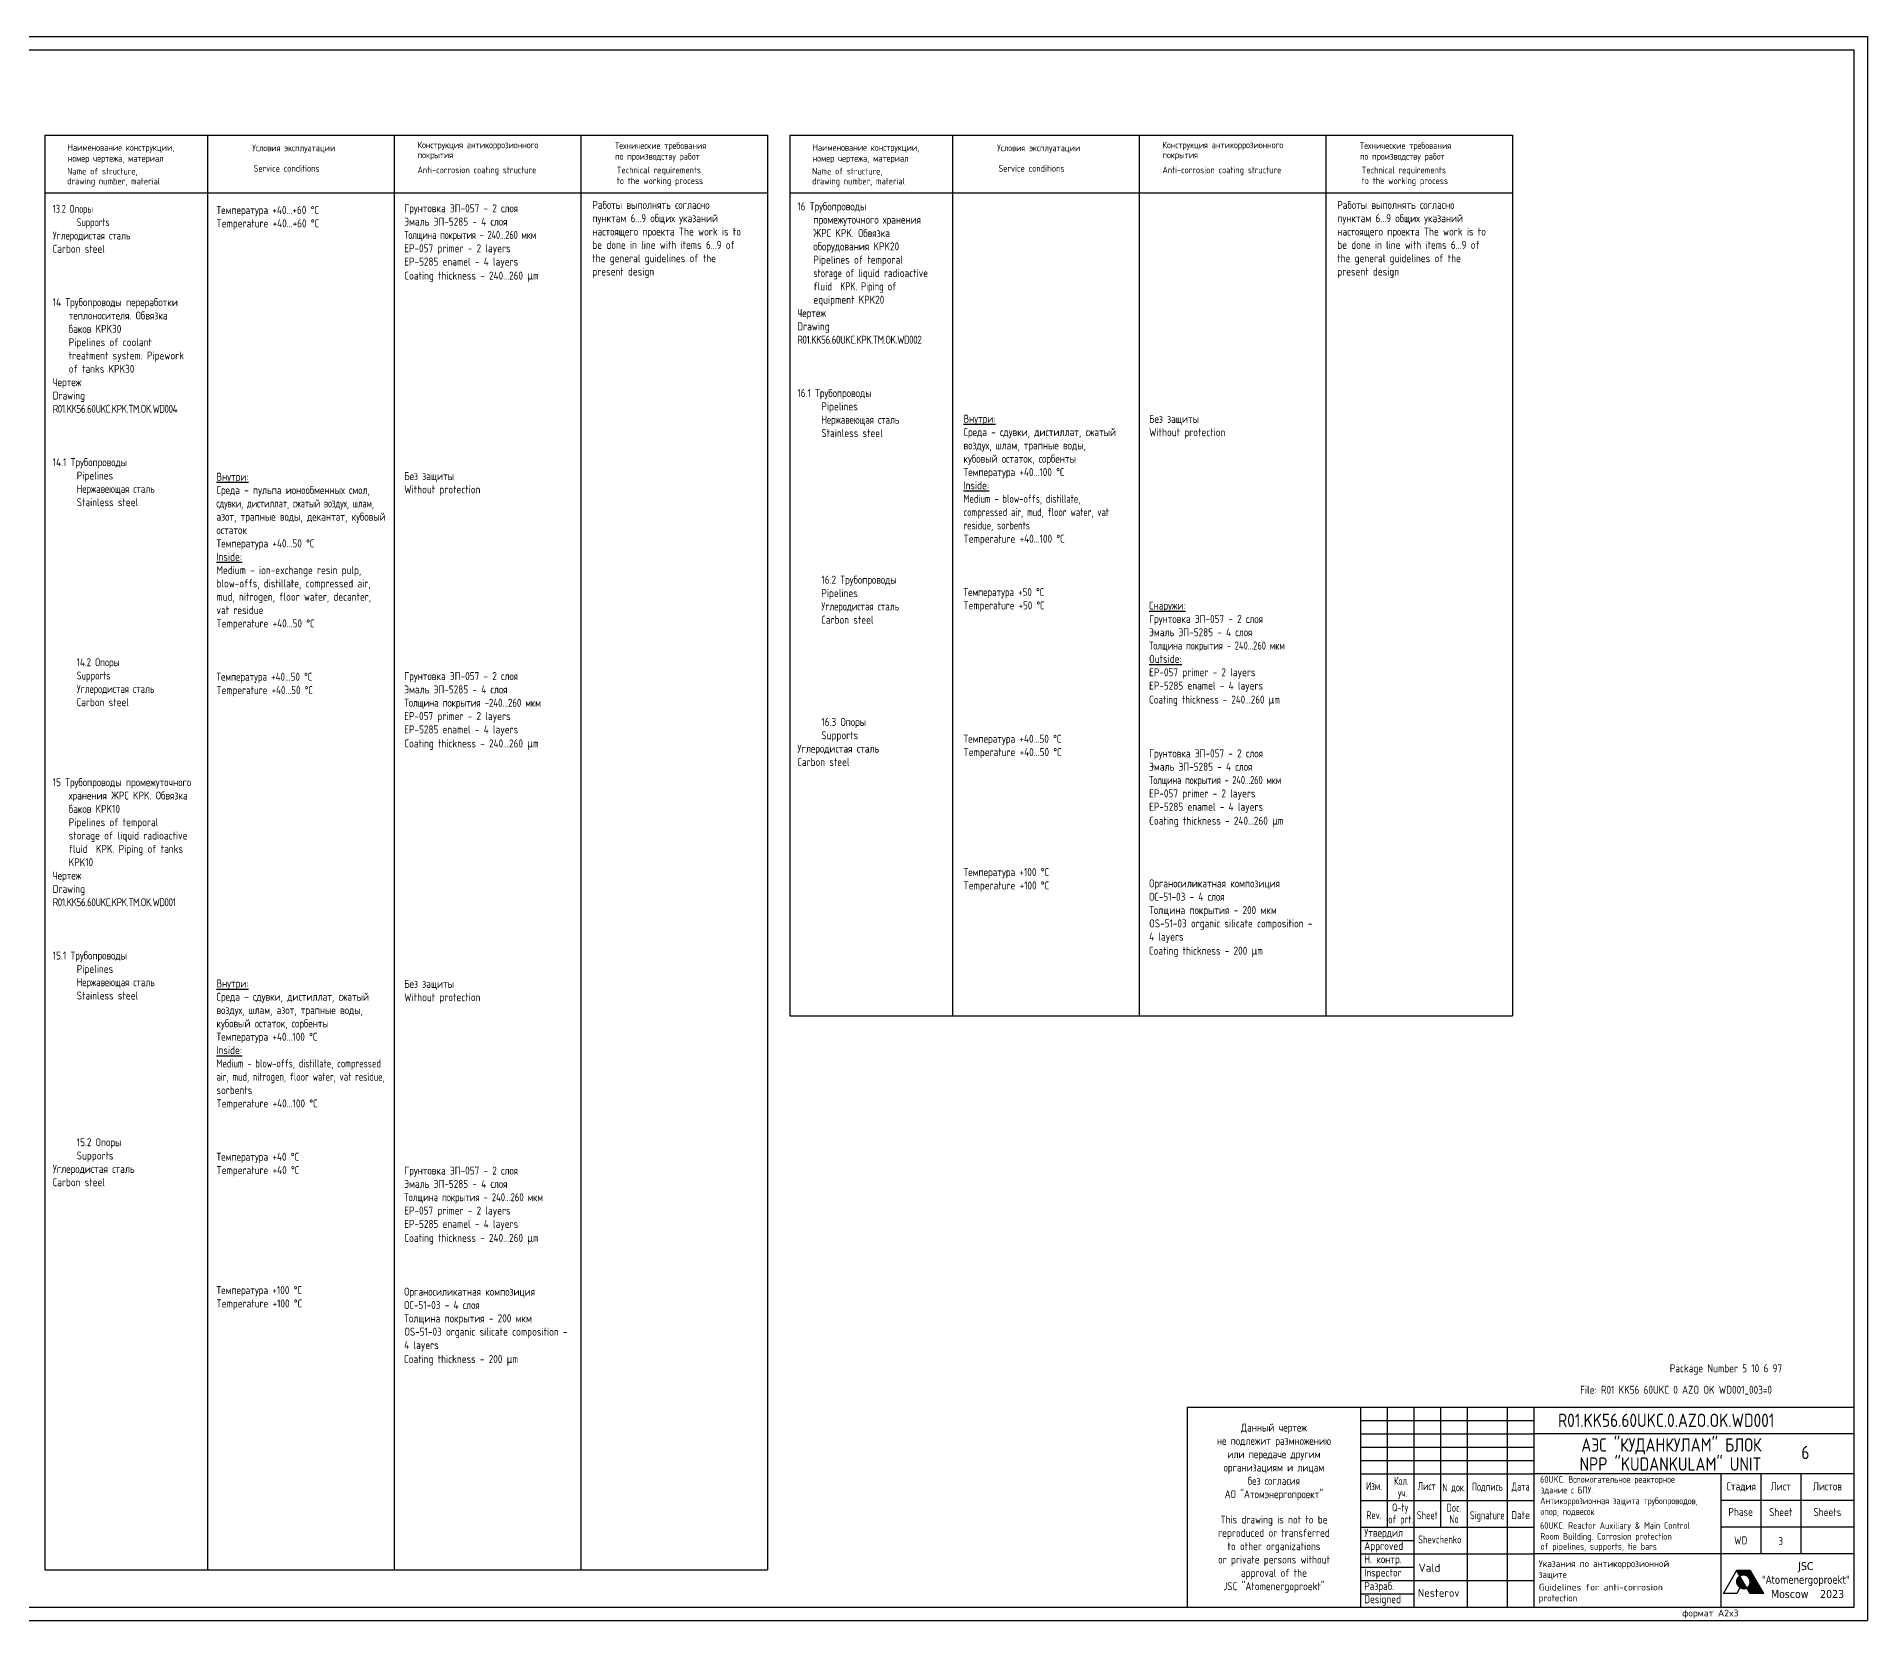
# Model space of a CAD drawing. Extents: x 7237 to 8498, y 2548 to 3142.
# Drawn here: x 7812 to 8498, y 2548 to 3142 of the extents above; entities that cross this region are included whole.
import ezdxf
from ezdxf.enums import TextEntityAlignment as Align

# ---------------------------------------------------------------- set-up
doc = ezdxf.new("R2010")
doc.units = 0
doc.header["$LTSCALE"] = 20
doc.header["$MEASUREMENT"] = 0
doc.linetypes.add('HIDDEN', pattern=[0.375, 0.25, -0.125])
doc.layers.get('0').update_dxf_attribs({"linetype": 'CONTINUOUS'})
for name, color, linetype in [('AUDIT_D_020917115609-0', 3, 'CONTINUOUS'), ('POST', 7, 'CONTINUOUS'), ('TITUL', 7, 'CONTINUOUS'), ('YELLOW', 2, 'CONTINUOUS'), ('ОСНОВНОЙ', 3, 'CONTINUOUS'), ('ТЕКСТ', 2, 'CONTINUOUS')]:
    doc.layers.add(name, color=color, linetype=linetype)
doc.styles.add('Company', font='tahoma.ttf', dxfattribs={"width": 0.8})
doc.styles.add('ROMANS', font='romans.shx', dxfattribs={"width": 0.8})
pattern_1 = [(45, (-6.199101, -8.099018), (-0.008838835, 0.008838835), [])]

# ---------------------------------------------------------------- blocks, each defined once
blk = doc.blocks.new('logotype')
at = {"linetype": 'Continuous'}
h = blk.add_hatch(dxfattribs=at)
h.set_pattern_fill('ANSI31', color=256, scale=0.1, style=0)
h.set_pattern_definition(pattern_1)
h.paths.add_polyline_path([(-1.31, 2.22), (-1.37, 2.18), (-1.44, 2.14), (-1.5, 2.09), (-1.56, 2.05), (-1.62, 2), (-1.68, 1.95), (-1.73, 1.9), (-1.79, 1.86), (-1.84, 1.81), (-1.89, 1.76), (-1.94, 1.71), (-1.99, 1.66), (-2.03, 1.61), (-2.07, 1.56), (-2.12, 1.5), (-2.16, 1.45), (-2.19, 1.4), (-2.23, 1.34), (-2.26, 1.29), (-2.3, 1.24), (-2.33, 1.18), (-2.36, 1.13), (-2.39, 1.07), (-2.41, 1.01), (-2.44, 0.96), (-2.46, 0.9), (-2.48, 0.85), (-2.5, 0.79), (-2.52, 0.73), (-2.54, 0.67), (-2.56, 0.62), (-2.57, 0.56), (-2.58, 0.5), (-2.6, 0.44), (-2.61, 0.39), (-2.61, 0.33), (-2.62, 0.27), (-2.63, 0.21), (-2.63, 0.15), (-2.63, 0.1), (-2.64, 0.04), (-2.64, -0.02), (-2.63, -0.08), (-2.63, -0.13), (-2.63, -0.19), (-2.62, -0.25), (-2.62, -0.31), (-2.61, -0.36), (-2.6, -0.42), (-2.59, -0.48), (-2.58, -0.53), (-2.56, -0.59), (-2.55, -0.65), (-2.54, -0.7), (-2.52, -0.76), (-2.5, -0.81), (-2.48, -0.86), (-2.46, -0.92), (-2.44, -0.97), (-2.42, -1.03), (-2.4, -1.08), (-2.37, -1.13), (-2.35, -1.18), (-2.32, -1.23), (-2.29, -1.28), (-2.26, -1.33), (-2.24, -1.38), (-2.2, -1.43), (-2.17, -1.48), (-2.14, -1.53), (-2.11, -1.57), (-2.07, -1.62), (-2.04, -1.66), (-2, -1.71), (-1.96, -1.75), (-1.93, -1.79), (-1.89, -1.84), (-1.85, -1.88), (-1.81, -1.92), (-1.76, -1.96), (-1.72, -2), (-1.68, -2.03), (-1.63, -2.07), (-1.59, -2.11), (-1.54, -2.14), (-1.5, -2.18), (-1.45, -2.21), (-1.4, -2.24), (-1.35, -2.27), (-1.3, -2.3), (-1.25, -2.33), (-1.2, -2.36), (-1.15, -2.38), (-1.1, -2.41), (-1.04, -2.43), (-0.99, -2.45), (-0.94, -2.48), (-0.88, -2.5), (-0.83, -2.51), (-0.77, -2.53), (-0.71, -2.55), (-0.66, -2.56), (-0.6, -2.58), (-0.54, -2.59), (-0.48, -2.6), (-0.42, -2.61), (-0.36, -2.62), (-0.3, -2.62), (-0.24, -2.63), (-0.18, -2.63), (-0.12, -2.63), (-0.06, -2.63), (0, -2.63), (0.07, -2.63), (0.13, -2.62), (0.19, -2.62), (0.26, -2.61), (0.32, -2.6), (0.39, -2.59), (0.45, -2.58), (0.52, -2.56), (0.58, -2.54), (0.65, -2.53), (0.71, -2.51), (0.78, -2.48), (0.84, -2.46), (0.91, -2.43), (0.98, -2.41), (1.05, -2.38), (1.11, -2.35), (1.18, -2.31), (1.25, -2.28), (1.32, -2.24), (1.31, -2.22), (1.31, -2.22)])
h = blk.add_hatch(dxfattribs=at)
h.set_pattern_fill('ANSI31', color=256, scale=0.1, style=0)
h.set_pattern_definition(pattern_1)
edge = h.paths.add_edge_path()
edge.add_line((2.35, 4.34), (-2.55, 4.34))
edge.add_line((-2.55, 4.34), (-1.3, 2.21))
edge.add_line((-1.3, 2.21), (-1.23, 2.25))
edge.add_line((-1.23, 2.25), (-1.15, 2.28))
edge.add_line((-1.15, 2.28), (-1.08, 2.31))
edge.add_line((-1.08, 2.31), (-1.01, 2.34))
edge.add_line((-1.01, 2.34), (-0.94, 2.37))
edge.add_line((-0.94, 2.37), (-0.86, 2.39))
edge.add_line((-0.86, 2.39), (-0.79, 2.42))
edge.add_line((-0.79, 2.42), (-0.72, 2.44))
edge.add_line((-0.72, 2.44), (-0.65, 2.46))
edge.add_line((-0.65, 2.46), (-0.58, 2.48))
edge.add_line((-0.58, 2.48), (-0.51, 2.49))
edge.add_line((-0.51, 2.49), (-0.44, 2.5))
edge.add_line((-0.44, 2.5), (-0.37, 2.51))
edge.add_line((-0.37, 2.51), (-0.31, 2.52))
edge.add_line((-0.31, 2.52), (-0.24, 2.53))
edge.add_line((-0.24, 2.53), (-0.17, 2.54))
edge.add_line((-0.17, 2.54), (-0.11, 2.54))
edge.add_line((-0.11, 2.54), (-0.04, 2.54))
edge.add_line((-0.04, 2.54), (0.03, 2.54))
edge.add_line((0.03, 2.54), (0.09, 2.54))
edge.add_line((0.09, 2.54), (0.15, 2.54))
edge.add_line((0.15, 2.54), (0.22, 2.54))
edge.add_line((0.22, 2.54), (0.28, 2.53))
edge.add_line((0.28, 2.53), (0.34, 2.52))
edge.add_line((0.34, 2.52), (0.4, 2.51))
edge.add_line((0.4, 2.51), (0.47, 2.5))
edge.add_line((0.47, 2.5), (0.53, 2.49))
edge.add_line((0.53, 2.49), (0.59, 2.48))
edge.add_line((0.59, 2.48), (0.64, 2.46))
edge.add_line((0.64, 2.46), (0.7, 2.44))
edge.add_line((0.7, 2.44), (0.76, 2.42))
edge.add_line((0.76, 2.42), (0.82, 2.41))
edge.add_line((0.82, 2.41), (0.87, 2.38))
edge.add_line((0.87, 2.38), (0.93, 2.36))
edge.add_line((0.93, 2.36), (0.98, 2.34))
edge.add_line((0.98, 2.34), (1.04, 2.31))
edge.add_line((1.04, 2.31), (1.09, 2.29))
edge.add_line((1.09, 2.29), (1.14, 2.26))
edge.add_line((1.14, 2.26), (1.2, 2.23))
edge.add_line((1.2, 2.23), (1.25, 2.2))
edge.add_line((1.25, 2.2), (1.3, 2.17))
edge.add_line((1.3, 2.17), (1.35, 2.14))
edge.add_line((1.35, 2.14), (1.39, 2.1))
edge.add_line((1.39, 2.1), (1.44, 2.07))
edge.add_line((1.44, 2.07), (1.49, 2.03))
edge.add_line((1.49, 2.03), (1.53, 1.99))
edge.add_line((1.53, 1.99), (1.58, 1.96))
edge.add_line((1.58, 1.96), (1.62, 1.92))
edge.add_line((1.62, 1.92), (1.67, 1.88))
edge.add_line((1.67, 1.88), (1.71, 1.84))
edge.add_line((1.71, 1.84), (1.75, 1.79))
edge.add_line((1.75, 1.79), (1.79, 1.75))
edge.add_line((1.79, 1.75), (1.83, 1.71))
edge.add_line((1.83, 1.71), (1.87, 1.66))
edge.add_line((1.87, 1.66), (1.91, 1.62))
edge.add_line((1.91, 1.62), (1.94, 1.57))
edge.add_line((1.94, 1.57), (1.98, 1.52))
edge.add_line((1.98, 1.52), (2.01, 1.48))
edge.add_line((2.01, 1.48), (2.05, 1.43))
edge.add_line((2.05, 1.43), (2.08, 1.38))
edge.add_line((2.08, 1.38), (2.11, 1.33))
edge.add_line((2.11, 1.33), (2.14, 1.28))
edge.add_line((2.14, 1.28), (2.17, 1.23))
edge.add_line((2.17, 1.23), (2.2, 1.18))
edge.add_line((2.2, 1.18), (2.23, 1.12))
edge.add_line((2.23, 1.12), (2.25, 1.07))
edge.add_line((2.25, 1.07), (2.28, 1.02))
edge.add_line((2.28, 1.02), (2.3, 0.96))
edge.add_line((2.3, 0.96), (2.32, 0.91))
edge.add_line((2.32, 0.91), (2.35, 0.85))
edge.add_line((2.35, 0.85), (2.37, 0.8))
edge.add_line((2.37, 0.8), (2.38, 0.74))
edge.add_line((2.38, 0.74), (2.4, 0.69))
edge.add_line((2.4, 0.69), (2.42, 0.63))
edge.add_line((2.42, 0.63), (2.44, 0.57))
edge.add_line((2.44, 0.57), (2.45, 0.52))
edge.add_line((2.45, 0.52), (2.46, 0.46))
edge.add_line((2.46, 0.46), (2.47, 0.4))
edge.add_line((2.47, 0.4), (2.49, 0.34))
edge.add_line((2.49, 0.34), (2.49, 0.29))
edge.add_line((2.49, 0.29), (2.5, 0.23))
edge.add_line((2.5, 0.23), (2.51, 0.17))
edge.add_line((2.51, 0.17), (2.52, 0.11))
edge.add_line((2.52, 0.11), (2.52, 0.05))
edge.add_line((2.52, 0.05), (2.52, -0.01))
edge.add_line((2.52, -0.01), (2.52, -0.07))
edge.add_line((2.52, -0.07), (2.52, -0.13))
edge.add_line((2.52, -0.13), (2.52, -0.18))
edge.add_line((2.52, -0.18), (2.52, -0.24))
edge.add_line((2.52, -0.24), (2.52, -0.3))
edge.add_line((2.52, -0.3), (2.51, -0.36))
edge.add_line((2.51, -0.36), (2.51, -0.42))
edge.add_line((2.51, -0.42), (2.5, -0.48))
edge.add_line((2.5, -0.48), (2.49, -0.54))
edge.add_line((2.49, -0.54), (2.48, -0.59))
edge.add_line((2.48, -0.59), (2.47, -0.65))
edge.add_line((2.47, -0.65), (2.45, -0.71))
edge.add_line((2.45, -0.71), (2.44, -0.77))
edge.add_line((2.44, -0.77), (2.42, -0.83))
edge.add_line((2.42, -0.83), (2.4, -0.88))
edge.add_line((2.4, -0.88), (2.38, -0.94))
edge.add_line((2.38, -0.94), (2.36, -1))
edge.add_line((2.36, -1), (2.34, -1.05))
edge.add_line((2.34, -1.05), (2.31, -1.11))
edge.add_line((2.31, -1.11), (2.29, -1.16))
edge.add_line((2.29, -1.16), (2.26, -1.22))
edge.add_line((2.26, -1.22), (2.23, -1.27))
edge.add_line((2.23, -1.27), (2.2, -1.33))
edge.add_line((2.2, -1.33), (2.17, -1.38))
edge.add_line((2.17, -1.38), (2.14, -1.43))
edge.add_line((2.14, -1.43), (2.1, -1.48))
edge.add_line((2.1, -1.48), (2.06, -1.54))
edge.add_line((2.06, -1.54), (2.02, -1.59))
edge.add_line((2.02, -1.59), (1.98, -1.64))
edge.add_line((1.98, -1.64), (1.94, -1.69))
edge.add_line((1.94, -1.69), (1.9, -1.74))
edge.add_line((1.9, -1.74), (1.85, -1.78))
edge.add_line((1.85, -1.78), (1.81, -1.83))
edge.add_line((1.81, -1.83), (1.76, -1.88))
edge.add_line((1.76, -1.88), (1.71, -1.92))
edge.add_line((1.71, -1.92), (1.66, -1.97))
edge.add_line((1.66, -1.97), (1.6, -2.01))
edge.add_line((1.6, -2.01), (1.55, -2.06))
edge.add_line((1.55, -2.06), (1.49, -2.1))
edge.add_line((1.49, -2.1), (1.43, -2.14))
edge.add_line((1.43, -2.14), (1.37, -2.18))
edge.add_line((1.37, -2.18), (1.31, -2.22))
edge.add_line((1.31, -2.22), (1.32, -2.24))
edge.add_line((1.32, -2.24), (2.56, -4.36))
edge.add_line((2.56, -4.36), (7.53, -4.36))
edge.add_line((7.53, -4.36), (2.35, 4.34))
at = {"color": 7, "linetype": 'Continuous'}
for p, q in [((-7.47, -4.36), (-2.51, 4.32)), ((-2.53, -4.36), (-7.47, -4.36)), ((-1.36, -2.27), (-2.53, -4.36)), ((1.32, -2.24), (1.32, -2.24))]:
    blk.add_line(p, q, dxfattribs=at)
at = {"linetype": 'Continuous'}
for p, q in [((-2.55, 4.34), (2.35, 4.34)), ((-1.3, 2.21), (-2.55, 4.34)), ((-1.23, 2.25), (-1.3, 2.21)), ((-1.15, 2.28), (-1.23, 2.25)), ((-1.08, 2.31), (-1.15, 2.28)), ((-1.01, 2.34), (-1.08, 2.31)), ((-0.94, 2.37), (-1.01, 2.34)), ((-0.86, 2.39), (-0.94, 2.37)), ((-0.79, 2.42), (-0.86, 2.39)), ((-0.72, 2.44), (-0.79, 2.42)), ((-0.65, 2.46), (-0.72, 2.44)), ((-0.58, 2.48), (-0.65, 2.46)), ((-0.51, 2.49), (-0.58, 2.48)), ((-0.44, 2.5), (-0.51, 2.49)), ((-0.37, 2.51), (-0.44, 2.5)), ((-0.31, 2.52), (-0.37, 2.51)), ((-0.24, 2.53), (-0.31, 2.52)), ((-0.17, 2.54), (-0.24, 2.53)), ((-0.11, 2.54), (-0.17, 2.54)), ((-0.04, 2.54), (-0.11, 2.54)), ((0.03, 2.54), (-0.04, 2.54)), ((0.09, 2.54), (0.03, 2.54)), ((0.15, 2.54), (0.09, 2.54)), ((0.22, 2.54), (0.15, 2.54)), ((0.28, 2.53), (0.22, 2.54)), ((0.34, 2.52), (0.28, 2.53)), ((0.4, 2.51), (0.34, 2.52)), ((0.47, 2.5), (0.4, 2.51)), ((0.53, 2.49), (0.47, 2.5)), ((0.59, 2.48), (0.53, 2.49)), ((0.64, 2.46), (0.59, 2.48)), ((0.7, 2.44), (0.64, 2.46)), ((0.76, 2.42), (0.7, 2.44)), ((0.82, 2.41), (0.76, 2.42)), ((0.87, 2.38), (0.82, 2.41)), ((0.93, 2.36), (0.87, 2.38)), ((0.98, 2.34), (0.93, 2.36)), ((1.04, 2.31), (0.98, 2.34)), ((1.09, 2.29), (1.04, 2.31)), ((1.14, 2.26), (1.09, 2.29)), ((1.2, 2.23), (1.14, 2.26)), ((1.25, 2.2), (1.2, 2.23)), ((1.3, 2.17), (1.25, 2.2)), ((1.35, 2.14), (1.3, 2.17)), ((1.39, 2.1), (1.35, 2.14)), ((1.44, 2.07), (1.39, 2.1)), ((1.49, 2.03), (1.44, 2.07)), ((1.53, 1.99), (1.49, 2.03)), ((1.58, 1.96), (1.53, 1.99)), ((1.62, 1.92), (1.58, 1.96)), ((1.67, 1.88), (1.62, 1.92)), ((1.71, 1.84), (1.67, 1.88)), ((1.75, 1.79), (1.71, 1.84)), ((1.79, 1.75), (1.75, 1.79)), ((1.83, 1.71), (1.79, 1.75)), ((1.87, 1.66), (1.83, 1.71)), ((1.91, 1.62), (1.87, 1.66)), ((1.94, 1.57), (1.91, 1.62)), ((1.98, 1.52), (1.94, 1.57)), ((2.01, 1.48), (1.98, 1.52)), ((2.05, 1.43), (2.01, 1.48)), ((2.08, 1.38), (2.05, 1.43)), ((2.11, 1.33), (2.08, 1.38)), ((2.14, 1.28), (2.11, 1.33)), ((2.17, 1.23), (2.14, 1.28)), ((2.2, 1.18), (2.17, 1.23)), ((2.23, 1.12), (2.2, 1.18)), ((2.25, 1.07), (2.23, 1.12)), ((2.28, 1.02), (2.25, 1.07)), ((2.3, 0.96), (2.28, 1.02)), ((2.32, 0.91), (2.3, 0.96)), ((2.35, 0.85), (2.32, 0.91)), ((2.35, 4.34), (7.53, -4.36)), ((2.37, 0.8), (2.35, 0.85)), ((2.38, 0.74), (2.37, 0.8)), ((2.4, 0.69), (2.38, 0.74)), ((2.42, 0.63), (2.4, 0.69)), ((2.44, 0.57), (2.42, 0.63)), ((2.45, 0.52), (2.44, 0.57)), ((2.46, 0.46), (2.45, 0.52)), ((2.47, 0.4), (2.46, 0.46)), ((2.49, 0.34), (2.47, 0.4)), ((2.49, 0.29), (2.49, 0.34)), ((2.5, 0.23), (2.49, 0.29)), ((2.51, 0.17), (2.5, 0.23)), ((2.52, 0.11), (2.51, 0.17)), ((2.52, 0.05), (2.52, 0.11)), ((2.52, -0.01), (2.52, 0.05)), ((1.31, -2.22), (1.37, -2.18)), ((2.56, -4.36), (1.31, -2.22)), ((1.37, -2.18), (1.43, -2.14)), ((1.43, -2.14), (1.49, -2.1)), ((1.49, -2.1), (1.55, -2.06)), ((1.55, -2.06), (1.6, -2.01)), ((1.6, -2.01), (1.66, -1.97)), ((1.66, -1.97), (1.71, -1.92)), ((1.71, -1.92), (1.76, -1.88)), ((1.76, -1.88), (1.81, -1.83)), ((1.81, -1.83), (1.85, -1.78)), ((1.85, -1.78), (1.9, -1.74)), ((1.9, -1.74), (1.94, -1.69)), ((1.94, -1.69), (1.98, -1.64)), ((1.98, -1.64), (2.02, -1.59)), ((2.02, -1.59), (2.06, -1.54)), ((2.06, -1.54), (2.1, -1.48)), ((2.1, -1.48), (2.14, -1.43)), ((2.14, -1.43), (2.17, -1.38)), ((2.17, -1.38), (2.2, -1.33)), ((2.2, -1.33), (2.23, -1.27)), ((2.23, -1.27), (2.26, -1.22)), ((2.26, -1.22), (2.29, -1.16)), ((2.29, -1.16), (2.31, -1.11)), ((2.31, -1.11), (2.34, -1.05)), ((2.34, -1.05), (2.36, -1)), ((2.36, -1), (2.38, -0.94)), ((2.38, -0.94), (2.4, -0.88)), ((2.4, -0.88), (2.42, -0.83)), ((2.42, -0.83), (2.44, -0.77)), ((2.44, -0.77), (2.45, -0.71)), ((2.45, -0.71), (2.47, -0.65)), ((2.47, -0.65), (2.48, -0.59)), ((2.48, -0.59), (2.49, -0.54)), ((2.49, -0.54), (2.5, -0.48)), ((2.5, -0.48), (2.51, -0.42)), ((2.51, -0.36), (2.52, -0.3)), ((2.51, -0.42), (2.51, -0.36)), ((2.52, -0.07), (2.52, -0.01)), ((2.52, -0.13), (2.52, -0.07)), ((2.52, -0.18), (2.52, -0.13)), ((2.52, -0.24), (2.52, -0.18)), ((2.52, -0.3), (2.52, -0.24)), ((7.53, -4.36), (2.56, -4.36))]:
    blk.add_line(p, q, dxfattribs=at)

msp = doc.modelspace()

# ---------------------------------------------------------------- linework, layer by layer
at = {"layer": 'AUDIT_D_020917115609-0', "color": 3, "linetype": 'Continuous'}
msp.add_line((8094.24, 2775.16), (8365.24, 2775.16), dxfattribs=at)
at = {"layer": 'TITUL'}
for p, q in [((7237.29, 3142.42), (8498.29, 3142.42)), ((8498.29, 3142.42), (8498.29, 2548.42)), ((8308.29, 2623.42), (8373.29, 2623.42)), ((8308.29, 2618.42), (8373.29, 2618.42)), ((8308.29, 2613.42), (8373.29, 2613.42)), ((8308.29, 2608.42), (8373.29, 2608.42)), ((8308.29, 2593.42), (8373.29, 2593.42)), ((8308.29, 2578.42), (8328.29, 2578.42)), ((8308.29, 2568.42), (8328.29, 2568.42)), ((8308.29, 2558.42), (8328.29, 2558.42)), ((7237.29, 2548.42), (8498.29, 2548.42))]:
    msp.add_line(p, q, dxfattribs=at)
at = {"layer": 'TITUL', "color": 1}
for p, q in [((7257.29, 3137.42), (8493.29, 3137.42)), ((8493.29, 2553.42), (8493.29, 3137.42)), ((8243.29, 2628.42), (8243.29, 2553.42)), ((8308.29, 2628.42), (8308.29, 2553.42)), ((8318.29, 2628.42), (8318.29, 2583.42)), ((8328.29, 2628.42), (8328.29, 2553.42)), ((8338.29, 2628.42), (8338.29, 2583.42)), ((8348.29, 2628.42), (8348.29, 2553.42)), ((8363.29, 2628.42), (8363.29, 2553.42)), ((8493.29, 2618.42), (8373.29, 2618.42)), ((8493.29, 2603.42), (8373.29, 2603.42)), ((8443.29, 2603.42), (8443.29, 2553.42)), ((8458.29, 2603.42), (8458.29, 2573.42)), ((8473.29, 2603.42), (8473.29, 2573.42)), ((8493.29, 2583.42), (8443.29, 2583.42)), ((8493.29, 2573.42), (8373.29, 2573.42)), ((7257.29, 2553.42), (8493.29, 2553.42))]:
    msp.add_line(p, q, dxfattribs=at)
at = {"layer": 'TITUL', "color": 1, "linetype": 'Continuous'}
for p, q in [((8243.29, 2628.42), (8493.29, 2628.42)), ((8373.29, 2628.42), (8373.29, 2553.42)), ((8308.29, 2603.42), (8373.29, 2603.42)), ((8308.29, 2583.42), (8373.29, 2583.42)), ((8308.29, 2573.42), (8373.29, 2573.42)), ((8308.29, 2563.42), (8373.29, 2563.42))]:
    msp.add_line(p, q, dxfattribs=at)
at = {"layer": 'TITUL', "color": 0}
msp.add_line((8493.29, 2593.42), (8443.29, 2593.42), dxfattribs=at)
at = {"layer": 'ОСНОВНОЙ'}
for p, q in [((7814.94, 3105.47), (8085.94, 3105.47)), ((7814.94, 3105.47), (7814.94, 2567.38)), ((7875.94, 3105.47), (7875.94, 2567.38)), ((7945.94, 3105.47), (7945.94, 2567.38)), ((8015.94, 3105.47), (8015.94, 2567.38)), ((8085.94, 3105.47), (8085.94, 2567.38)), ((8094.24, 3105.47), (8365.24, 3105.47)), ((8094.24, 3105.47), (8094.24, 2775.16)), ((8155.24, 3105.47), (8155.24, 2775.16)), ((8225.24, 3105.47), (8225.24, 2775.16)), ((8295.24, 3105.47), (8295.24, 2775.16)), ((8365.24, 3105.47), (8365.24, 2775.16)), ((7814.94, 3083.83), (8085.94, 3083.83)), ((8094.24, 3083.83), (8365.24, 3083.83)), ((7814.94, 2567.38), (8085.94, 2567.38))]:
    msp.add_line(p, q, dxfattribs=at)

# ---------------------------------------------------------------- block references
at = {"layer": 'TITUL'}
msp.add_blockref('logotype', (8451.82, 2562.89), dxfattribs=at)

# ---------------------------------------------------------------- texts
at = {"color": 1, "linetype": 'Continuous', "ltscale": 15, "style": 'ROMANS', "width": 0.8}
for s, p in [('R01.KK56.60UKC.0.AZO.OK.WD001', (8382.28, 2620.95)), ('6', (8473.54, 2608.9))]:
    msp.add_text(s, height=5, dxfattribs=at).set_placement(p)
at = {"color": 2, "style": 'ROMANS', "width": 0.8}
for s, p in [('60UKC. Вспомогательное реакторное ', (8375.57, 2600.07)), ('60UKC. Reactor Auxiliary & Main Control ', (8375.55, 2582.75))]:
    msp.add_text(s, height=2.5, dxfattribs=at).set_placement(p)
at = {"color": 2, "linetype": 'Continuous', "ltscale": 15, "style": 'ROMANS'}
for s, height, width, p in [('здание с БПУ.', 2.5, 0.8, (8375.87, 2596.04)), ('Антикоррозионная защита трубопроводов, ', 2.5, 0.7654, (8375.62, 2592.01)), ('опор, подвесок', 2.5, 0.8, (8375.72, 2587.98)), ('Room Building. Corrosion protection ', 2.5, 0.8, (8375.65, 2578.7)), ('Shevchenko', 3, 0.68, (8329.87, 2577.28)), ('of pipelines, supports, tie bars', 2.5, 0.8, (8375.69, 2574.91)), ('Vald', 3, 0.960599, (8330.01, 2566.66)), ('Nesterov', 3, 0.910487, (8329.71, 2557.26))]:
    msp.add_text(s, height=height, dxfattribs=dict(at, width=width)).set_placement(p)
at = {"color": 2, "linetype": 'Continuous', "ltscale": 5, "insert": (8097.11, 3080.26), "char_height": 3, "width": 55, "attachment_point": 1, "style": 'ROMANS'}
msp.add_mtext('\\pxi-2,l2;16 Трубопроводы промежуточного хранения ЖРС KPK. Обвязка оборудования KPK20 \\P\\pi0;Pipelines of temporal {\\W0.7338; storage of }liquid radioactive fluid {\\W0.7338; KPK. Piping }of equipment KPK20 \\P\\pl0;Чертеж \\PDrawing \\P{\\T0.9;R01.KK56.60UKC.KPK.TM.OK.WD002 \\P}\\P\\P\\P16.1 Трубопроводы   \\P\\pi3;Pipelines {\\W0.758;   \\P\\pi0;Нержавеющая сталь }  \\PStainless steel \\P\\P\\P\\P\\P\\P\\P\\P\\P\\P\\P16.2 Трубопроводы   \\P\\pi3;Pipelines {\\W0.758;   \\P\\pi0;Углеродистая сталь }  \\PСarbon steel \\P\\P\\P\\P\\P\\P\\P{\\H0.66667x;\\P}16.3 Опоры   \\P\\pi3;Supports    \\P\\pi0;Углеродистая сталь   \\PСarbon steel', dxfattribs=at)
at = {"layer": 'POST', "color": 2, "style": 'ROMANS', "width": 0.8}
msp.add_text('Package Number 5 10 6 97', height=3, dxfattribs=at).set_placement((8424.2, 2641.48))
at = {"layer": 'TITUL', "color": 2, "style": 'ROMANS', "width": 0.8}
msp.add_text('File: R01 KK56 60UKC 0 AZO OK WD001_003=0', height=3, dxfattribs=at).set_placement((8390.61, 2633.42))
for s, p in [('Данный чертеж', (8275.79, 2619.26)), ('не подлежит размножению', (8275.79, 2614.26)), ('или передаче другим', (8275.79, 2609.26)), ('организациям и лицам', (8275.79, 2604.26)), ('без согласия', (8275.79, 2599.26)), ('АО "Атомэнергопроект"', (8275.79, 2594.26)), ('Стадия', (8450.95, 2597.21)), ('Лист', (8465.79, 2597.21)), ('Листов', (8483.29, 2597.21)), ('Phase', (8450.79, 2587.64)), ('Sheet', (8465.79, 2587.56)), ('Sheets', (8483.29, 2587.54)), ('reproduced or transferred', (8275.79, 2579.75)), ('This drawing is not to be', (8275.79, 2584.75)), ('to other organizations', (8275.79, 2574.75)), ('or private persons without', (8275.79, 2569.75)), ('approval of the', (8275.79, 2564.75)), ('JSC "Atomenergoproekt"', (8275.79, 2559.75))]:
    msp.add_text(s, height=3, dxfattribs=at).set_placement(p, align=Align.CENTER)
at = {"layer": 'TITUL', "color": 1, "style": 'ROMANS', "width": 0.8}
for s, p in [('АЭС "КУДАНКУЛАМ" БЛОК ', (8391.01, 2611.74)), ('NPP "KUDANKULAM" UNIT', (8390.37, 2604.55))]:
    msp.add_text(s, height=5, dxfattribs=at).set_placement(p)
at = {"layer": 'TITUL', "color": 2, "linetype": 'HIDDEN', "style": 'ROMANS'}
for s, width, p in [('Кол. ', 0.7, (8324.26, 2600.74)), ('Изм.', 0.7, (8313.29, 2598.84)), (' уч.', 0.7, (8323.29, 2595.86)), ('Лист', 0.7, (8333.04, 2598.79)), ('N док.', 0.6, (8343.29, 2598.1)), ('Подпись', 0.7, (8355.79, 2598.32)), ('Дата', 0.7, (8368.29, 2598.32)), ('Rev.', 0.7, (8313.29, 2587.9)), ('of prt.', 0.6, (8323.29, 2585.86)), ('Q-ty', 0.6, (8323.16, 2590.35)), ('Sheet', 0.7, (8333.29, 2587.87)), ('Doc.', 0.7, (8343.29, 2590.68)), ('No', 0.7, (8343.29, 2586.45)), ('Signature', 0.7, (8355.79, 2587.4)), ('Date', 0.8, (8368.29, 2587.92))]:
    msp.add_text(s, height=3, dxfattribs=dict(at, width=width)).set_placement(p, align=Align.MIDDLE)
at = {"layer": 'TITUL', "color": 2, "linetype": 'HIDDEN', "style": 'ROMANS', "width": 0.8}
for s, p in [('Утвердил', (8309.64, 2579.81)), ('Approved', (8309.64, 2574.86)), ('Inspector', (8309.64, 2564.86)), ('Н. контр.', (8309.64, 2569.86)), ('Разраб.', (8309.64, 2559.81)), ('Designed', (8309.64, 2554.86))]:
    msp.add_text(s, height=3, dxfattribs=at).set_placement(p)
at = {"layer": 'TITUL', "color": 2, "linetype": 'Continuous', "ltscale": 5, "style": 'ROMANS', "width": 0.8}
msp.add_text('WD', height=3, dxfattribs=at).set_placement((8450.79, 2578.42), align=Align.MIDDLE_CENTER)
at = {"layer": 'TITUL', "color": 1, "style": 'Company'}
msp.add_text('JSC', height=3, dxfattribs=at).set_placement((8475.2, 2567.3), align=Align.CENTER)
at = {"layer": 'TITUL', "color": 1, "style": 'Company', "width": 0.9}
msp.add_text('"Atomenergoproekt"', height=3, dxfattribs=at).set_placement((8475.2, 2562.15), align=Align.CENTER)
at = {"layer": 'TITUL', "color": 1, "style": 'Company'}
msp.add_text('Moscow', height=3, dxfattribs=at).set_placement((8462.13, 2556.82))
at = {"layer": 'TITUL', "style": 'ROMANS'}
msp.add_text('формат А2x3', height=2.5, dxfattribs=at).set_placement((8428.88, 2549.91))
at = {"layer": 'TITUL', "color": 2, "style": 'ROMANS', "width": 0.8, "flags": 12}
msp.add_attdef('3', text='1', height=3, dxfattribs=at).set_placement((8465.79, 2578.18), align=Align.MIDDLE)
at = {"layer": 'TITUL', "color": 1, "style": 'Company', "flags": 12}
msp.add_attdef('2023', (8480.56, 2556.82), '2002', height=3, dxfattribs=at)
at = {"layer": 'YELLOW', "style": 'ROMANS', "width": 0.8}
for s, p in [('drawing number, material', (7823.34, 3086.96)), ('Name of structure,', (7823.34, 3090.7)), ('Service conditions  ', (7893.23, 3091.75)), ('drawing number, material', (8102.63, 3086.96)), ('Name of structure,', (8102.63, 3090.7)), ('Service conditions  ', (8172.52, 3091.75))]:
    msp.add_text(s, height=2.5, dxfattribs=at).set_placement(p)
at = {"layer": 'YELLOW', "color": 2, "linetype": 'Continuous', "ltscale": 5, "char_height": 3, "attachment_point": 1, "style": 'ROMANS'}
for s, insert, width in [('{\\W0.7171;13.2 Oпоры \\W0.6988;  \\P\\pxi3;Supports \\W0.758;   \\P\\pi0;Углеродистая сталь }  \\PСarbon steel \\P\\P\\P\\P\\pi-2,l2;14 Трубопроводы переработки теплоносителя. Обвязка баков KPK30 \\P\\pi0;Pipelines of coolant treatment system. Pipework of tanks KPK30 \\P\\pl0;Чертеж \\PDrawing {\\T0.9;\\PR01.KK56.60UKC.KPK.TM.OK.WD004} \\P\\P\\P\\P14.1 Трубопроводы   \\P\\pi3;Pipelines {\\W0.758;   \\P\\pi0;Нержавеющая сталь }  \\PStainless steel \\P\\P\\P\\P{\\W0.7678;\\P\\P\\P\\P\\P\\P\\P\\P14.2 Опоры \\W0.7332;  \\P\\pi3;Supports \\W0.758;   \\P\\pi0;Углеродистая сталь }  \\PСarbon steel \\P\\P\\P\\P\\P\\P\\pi-2,l2;15 Трубопроводы промежуточного хранения ЖРС KPK. Обвязка баков KPK10 \\P\\pi0;Pipelines of temporal storage of liquid radioactive fluid  KPK. Piping of tanks KPK10 \\P\\pl0;Чертеж \\PDrawing {\\T0.9;\\PR01.KK56.60UKC.KPK.TM.OK.WD001} \\P\\P\\P\\P15.1 Трубопроводы   \\P\\pi3;Pipelines {\\W0.758;   \\P\\pi0;Нержавеющая сталь }  \\PStainless steel \\P\\P\\P\\P\\P\\P\\P\\P\\P\\P\\P15.2 Опоры   \\P\\pi3;Supports    \\P\\pi0;Углеродистая сталь   \\PСarbon steel', (7817.92, 3079.33), 55), ('Температура +40...+60 °С \\PTemperature +40...+60 °С \\P\\P\\P\\P\\P\\P\\P\\P\\P\\P\\P\\P\\P\\P\\P\\P\\P\\P\\P{\\LВнутри: \\P}Среда - пульпа ионообменных смол, {\\W0.67;сдувки, дистиллат, сжатый воздух, шлам, }азот, трапные воды, декантат, кубовый остаток \\PТемпература +40...50 °С \\P{\\LInside:} \\PMedium - ion-exchange resin pulp, blow-offs, distillate, compressed air, mud, nitrogen, floor water, decanter, vat residue \\PTemperature +40...50 °С {\\W0.7824;\\P\\P\\P\\PТемпература +40...50 °С \\W0.7859;\\PTemperature +40...50 °С \\P\\P\\P\\P\\P\\W0.8;\\L\\P\\P\\P\\P\\P\\P\\P\\P\\P\\P\\P\\P\\P\\P\\P\\P\\PВнутри:} \\PСреда - сдувки, дистиллат, сжатый воздух, шлам, азот, трапные воды, кубовый остаток, сорбенты \\PТемпература +40...100 °С \\P{\\LInside: }\\P{\\W0.7338;Medium - blow-offs, distillate, compressed air, mud, nitrogen, floor water, vat residue, }sorbents \\PTemperature +40...100 °С \\P\\P\\P\\PТемпература +40 °С \\PTemperature +40 °С \\P\\P\\P\\P\\P\\P\\P\\P\\PТемпература +100 °С \\PTemperature +100 °С', (7879.3, 3078.88), 65), ('Грунтовка ЭП-057 - 2 слоя \\PЭмаль ЭП-5285 - 4 слоя {\\W0.75;\\P\\T0.95;Толщина покрытия - 240...260 мкм \\P}EP-057 primer - 2 layers \\PEP-5285 enamel - 4 layers \\PCoating thickness - 240...260 {\\H1.08333x;\\C256;µ\\H0.92308x;\\W0.7;\\C2;m}    \\P\\P\\P\\P\\P\\P\\P\\P\\P\\P\\P\\P\\P\\P\\PБез защиты \\PWithout protection \\P\\P\\P\\P\\P\\P\\P\\P\\P\\P\\P\\P\\P\\PГрунтовка ЭП-057 - 2 слоя \\PЭмаль ЭП-5285 - 4 слоя \\P{\\T0.95;Толщина покрытия -240...260 мкм \\P}EP-057 primer - 2 layers \\PEP-5285 enamel - 4 layers \\PCoating thickness - 240...260 {\\H1.08333x;\\C256;µ\\H0.92308x;\\W0.7;\\C2;m} \\P\\P\\P\\P\\P\\P\\P\\P\\P\\P\\P\\P\\P\\P\\P\\P\\P\\PБез защиты \\PWithout protection \\P\\P\\P\\P\\P\\P\\P\\P\\P\\P\\P\\P\\PГрунтовка ЭП-057 - 2 слоя \\PЭмаль ЭП-5285 - 4 слоя {\\W0.75;\\PТолщина покрытия - 240...260 мкм \\P}EP-057 primer - 2 layers \\PEP-5285 enamel - 4 layers \\PCoating thickness - 240...260 {\\H1.08333x;\\C256;µ\\H0.92308x;\\W0.7;\\C2;m}    \\P\\P\\P\\PОрганосиликатная композиция ОС-51-03 - 4 слоя \\PТолщина покрытия - 200 мкм \\POS-51-03 organic silicate composition - 4 layers \\PСoating thickness - 200 {\\H1.08333x;\\C256;µ\\H0.92308x;\\W0.7;\\C2;m}', (7949.7, 3079.54), 65), ('\\W0.8000;Работы выполнять согласно пунктам 6...9 общих указаний настоящего проекта The work is to be done in line with items 6...9 of the general guidelines of the present design', (8020.23, 3080.8), 60.6446), ('\\W0.8000;Работы выполнять согласно пунктам 6...9 общих указаний настоящего проекта The work is to be done in line with items 6...9 of the general guidelines of the present design', (8299.53, 3080.8), 60.6446), ('\\P\\P\\P\\P\\P\\P\\P\\P\\P\\P\\P\\P\\P\\P\\P\\P{\\LВнутри: \\P}Среда - сдувки, дистиллат, сжатый воздух, шлам, трапные воды, кубовый остаток, сорбенты \\PТемпература +40...100 °С \\P{\\LInside: }\\P{\\W0.7338;Medium - blow-offs, distillate, compressed air, mud, floor water, vat residue, sorbents \\P}Temperature +40...100 °С {\\W0.7824;\\P\\P\\P\\PТемпература +50 °С \\P\\W0.7859;Temperature \\W0.7824;+50 °С\\W0.7859;\\P\\P\\P\\P}\\P\\P\\P\\P\\P\\PТемпература +40...50 °С \\PTemperature +40...50 °С \\P\\P\\P\\P\\P\\P\\P\\P\\PТемпература +100 °С \\PTemperature +100 °С', (8159.39, 3080.63), 65), ('\\P\\P\\P\\P\\P\\P\\P\\P\\P\\P\\P\\P\\P\\P\\P\\PБез защиты \\PWithout protection \\P\\P\\P\\P\\P\\P\\P\\P\\P\\P\\P\\P\\P{\\LСнаружи: \\P}Грунтовка ЭП-057 - 2 слоя \\PЭмаль ЭП-5285 - 4 слоя {\\W0.7338;\\PТолщина покрытия - 240...260 мкм }\\P{\\LOutside: \\P}EP-057 primer - 2 layers \\PEP-5285 enamel - 4 layers {\\W0.7766;\\PCoating thickness - 240...260 \\H1.08333x;\\W0.8;\\C256;µ\\H0.92308x;\\W0.7;\\C2;m\\W0.7766;    }\\P\\P\\P\\PГрунтовка ЭП-057 - 2 слоя \\PЭмаль ЭП-5285 - 4 слоя {\\W0.75;\\P\\T0.95;Толщина покрытия - 240...260 мкм \\P}EP-057 primer - 2 layers \\PEP-5285 enamel - 4 layers \\PCoating thickness - 240...260 {\\H1.08333x;\\C256;µ\\H0.92308x;\\W0.7;\\C2;m}    \\P\\P\\P\\P{\\H0.66667x;\\P}Органосиликатная композиция ОС-51-03 - 4 слоя \\PТолщина покрытия - 200 мкм \\POS-51-03 organic silicate composition - 4 layers \\PСoating thickness - 200 {\\H1.08333x;\\C256;µ\\H0.92308x;\\W0.7;\\C2;m} ', (8228.98, 3080.56), 65)]:
    msp.add_mtext(s, dxfattribs=dict(at, insert=insert, width=width))
at = {"layer": 'ТЕКСТ', "style": 'ROMANS'}
for s, width, p in [('Конструкция антикоррозионного', 0.8, (7954.7, 3100.55)), ('Технические требования', 0.8, (8028.74, 3100.31)), ('Конструкция антикоррозионного', 0.8, (8233.99, 3100.55)), ('Технические требования', 0.8, (8308.04, 3100.31)), ('номер чертежа, материал', 0.8, (7823.53, 3095.53)), ('Наименование конструкции,', 0.8, (7823.53, 3099.59)), ('Условия эксплуатации  ', 0.8, (7892.72, 3099.44)), ('покрытия', 0.8, (7954.7, 3096.81)), ('по производству работ', 0.8, (8028.74, 3096.26)), ('номер чертежа, материал', 0.8, (8102.83, 3095.53)), ('Наименование конструкции,', 0.8, (8102.83, 3099.59)), ('Условия эксплуатации  ', 0.8, (8172.01, 3099.44)), ('покрытия', 0.8, (8233.99, 3096.81)), ('по производству работ', 0.8, (8308.04, 3096.26)), ('Anti-corrosion coating structure', 0.8, (7954.7, 3091.18)), ('to the working process', 0.8, (8029.38, 3087.1)), ('Technical requirements ', 0.8, (8029.38, 3091.14)), ('Anti-corrosion coating structure', 0.8, (8233.99, 3091.18)), ('to the working process', 0.8, (8308.67, 3087.1)), ('Technical requirements ', 0.8, (8308.67, 3091.14)), ('Указания по антикоррозионной', 0.94, (8375.08, 2568.46)), ('защите', 0.9, (8375.07, 2564.4)), ('Guidelines for anti-corrosion ', 0.99, (8375.07, 2559.63)), ('protection', 0.9, (8375.07, 2555.57))]:
    msp.add_text(s, height=2.5, dxfattribs=dict(at, width=width)).set_placement(p)

doc.saveas('drawing.dxf')
